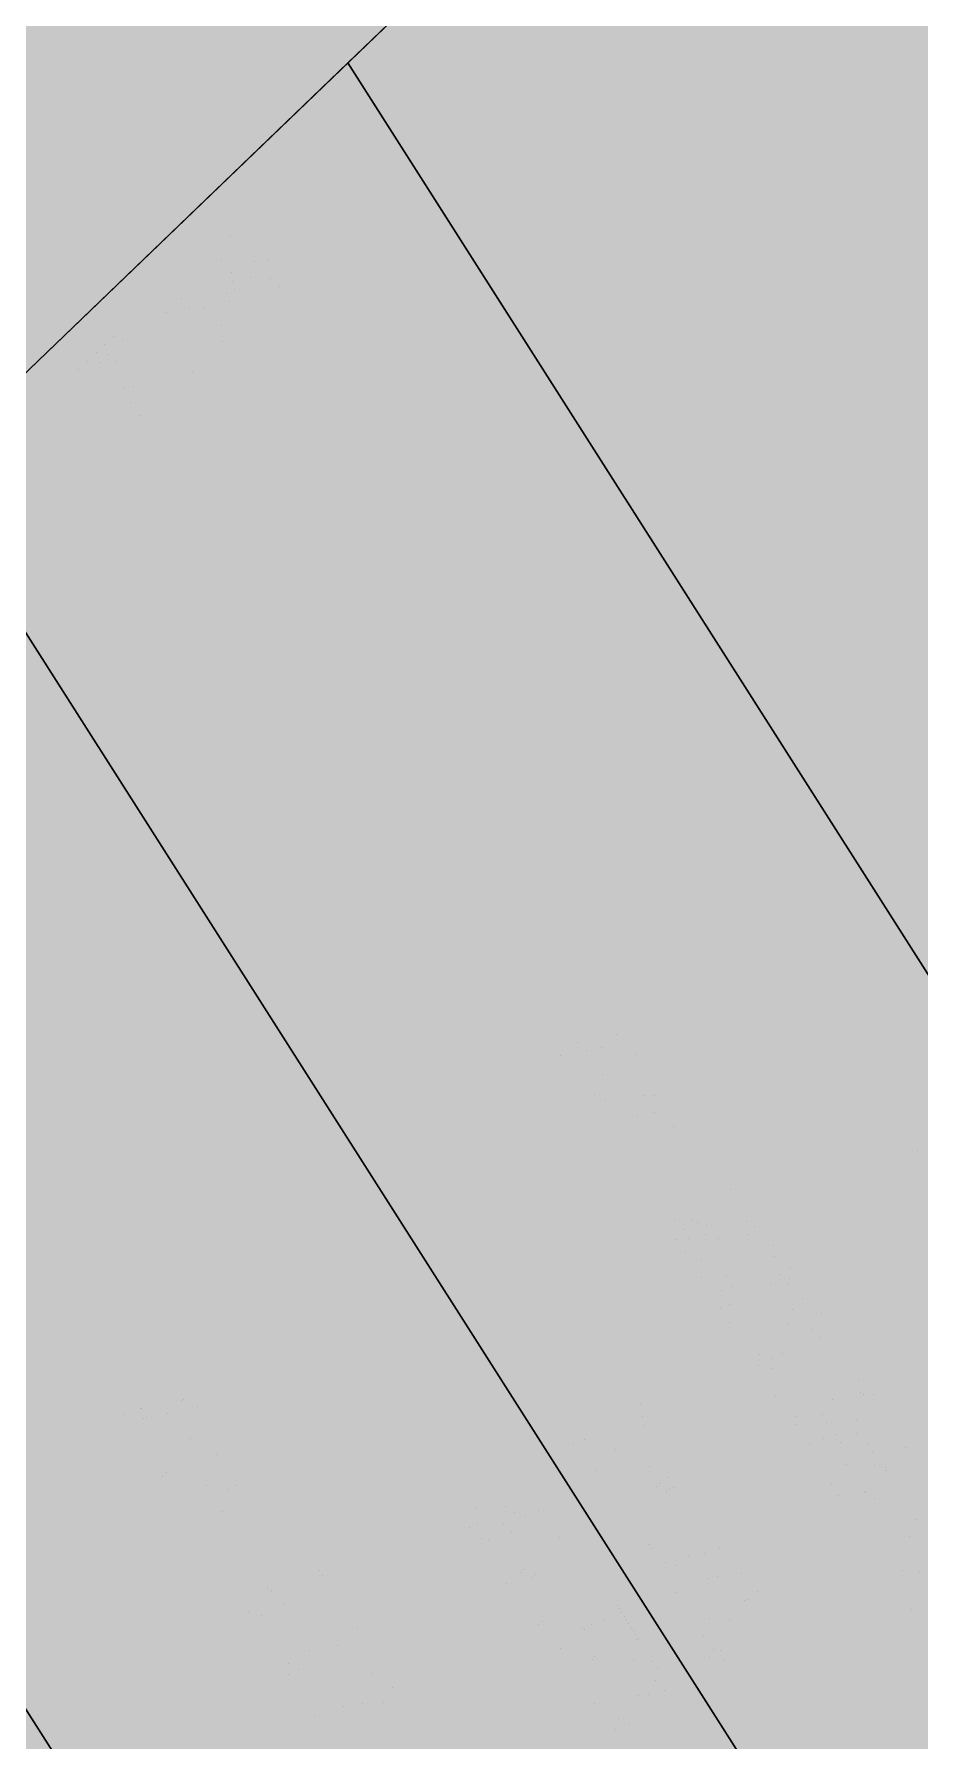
# Model space of a CAD drawing. Extents: x -5280327 to 29700, y -3925683 to 5564800.
# Drawn here: x 19023 to 19444, y 6901 to 7710 of the extents above; entities that cross this region are included whole.
import ezdxf

# ---------------------------------------------------------------- set-up
doc = ezdxf.new("R2010")
doc.units = 0
doc.linetypes.add('6', pattern=[2640.874023, 1320.437012, -1320.437012])
doc.layers.get('0').update_dxf_attribs({"linetype": 'CONTINUOUS'})
for name, color, linetype in [('31_PREDIOS_TOTAL', 7, 'CONTINUOUS'), ('LOTES', 7, 'CONTINUOUS'), ('textos', 7, 'CONTINUOUS')]:
    doc.layers.add(name, color=color, linetype=linetype)

msp = doc.modelspace()

# ---------------------------------------------------------------- linework, layer by layer
at = {"color": 7, "linetype": '6', "const_width": 10343.08}
msp.add_lwpolyline([(0, 29405.62), (24528.32, 0)], dxfattribs=at)
msp.add_lwpolyline([(0, 29405.62), (24528.32, 0)], dxfattribs=at)
at = {"color": 7}
msp.add_polyline3d([(16936.71, 5592.63, 33050.6), (16964.45, 5610.34, 33050.6), (17311.34, 5926.8, 33050.6), (17747.95, 6338.11, 33050.6), (18321.34, 6882.04, 33050.6), (18647, 7191.72, 33050.6), (19214.27, 7737.02, 33050.6), (19611.56, 8127.19, 33050.6), (20142.02, 8640.13, 33050.6), (20597.98, 9076.75, 33050.6), (21046.7, 9511.8, 33050.6), (21516.53, 9968.51, 33050.6), (21996.07, 10433.28, 33050.6)], dxfattribs=at)
at = {"layer": '31_PREDIOS_TOTAL', "color": 7, "const_width": 0.00153}
for points in [[(19136.94, 7586.22), (19130.44, 7592.98), (19118.19, 7581.2), (19115.13, 7584.38), (19110.43, 7615.07), (19113.26, 7617.79), (19130.85, 7599.49), (19134.66, 7603.16), (19137.72, 7599.98), (19133.9, 7596.31), (19140.4, 7589.55), (19136.94, 7586.22)], [(19115.14, 7608.89), (19118.54, 7587.66), (19127.38, 7596.16)], [(19116.94, 7567), (19113.48, 7563.67), (19092.24, 7585.76), (19092.24, 7585.76), (19092.09, 7584.08), (19091.76, 7582.23), (19091.25, 7580.21), (19091.25, 7580.21), (19090.65, 7578.23), (19090, 7576.46), (19089.33, 7574.92), (19086.1, 7578.27), (19086.1, 7578.27), (19087.02, 7581.03), (19087.66, 7583.76), (19088, 7586.47), (19088, 7586.47), (19088.08, 7589.01), (19087.9, 7591.26), (19087.46, 7593.2), (19089.69, 7595.35), (19116.94, 7567)], [(19047.63, 7547.59), (19044.43, 7550.92), (19062.71, 7568.49), (19065.3, 7565.79), (19065.3, 7565.79), (19065.55, 7561.95), (19066.21, 7557.69), (19067.29, 7553.03), (19067.29, 7553.03), (19068.73, 7548.26), (19070.5, 7543.68), (19072.6, 7539.31), (19072.6, 7539.31), (19074.33, 7536.28), (19076.38, 7533.27), (19078.73, 7530.27), (19075.17, 7526.84), (19075.17, 7526.84), (19073.06, 7529.38), (19070.91, 7532.49), (19068.74, 7536.15), (19068.74, 7536.15), (19066.71, 7540.18), (19064.99, 7544.36), (19063.58, 7548.71), (19063.58, 7548.71), (19062.52, 7553.01), (19061.81, 7557.06), (19061.46, 7560.88), (19047.63, 7547.59)], [(19094.87, 7545.78), (19091.08, 7549.73), (19095.02, 7553.53), (19098.82, 7549.58), (19094.87, 7545.78)], [(19270.36, 7229.99), (19311.48, 7238.28), (19314.48, 7233.57), (19290, 7199.05), (19286.84, 7204.03), (19294.4, 7214.24), (19285.63, 7228.07), (19273.31, 7225.34), (19270.36, 7229.99)], [(19297.11, 7217.86), (19304.07, 7227.12), (19304.07, 7227.12), (19306.08, 7229.75), (19307.87, 7231.98), (19309.44, 7233.82), (19309.44, 7233.82), (19307.02, 7232.96), (19304.54, 7232.21), (19302, 7231.59), (19289.99, 7229.07)], [(19324.89, 7187.05), (19311.03, 7208.88), (19314.82, 7211.29), (19328.68, 7189.45), (19324.89, 7187.05)], [(19301, 7202.51), (19304.78, 7204.92), (19318.64, 7183.08), (19314.85, 7180.68)], [(19444.24, 7178.54), (19441.97, 7181.36), (19441.97, 7181.36), (19440.52, 7184.28), (19439.85, 7187.24), (19439.97, 7190.23), (19439.97, 7190.23), (19440.82, 7193.08), (19442.36, 7195.6), (19444.59, 7197.79)], [(19341.14, 7127.11), (19337.23, 7124.63), (19323.36, 7146.49), (19323.36, 7146.49), (19324.35, 7147.07), (19325.39, 7147.51), (19326.48, 7147.81), (19326.48, 7147.81), (19328.38, 7148.08), (19330.42, 7148.12), (19332.57, 7147.93), (19332.57, 7147.93), (19334.99, 7147.48), (19337.78, 7146.77), (19340.95, 7145.79), (19340.95, 7145.79), (19345.73, 7144.33), (19349.61, 7143.38), (19352.58, 7142.95), (19352.58, 7142.95), (19354.94, 7142.97), (19356.97, 7143.37), (19358.67, 7144.16), (19358.67, 7144.16), (19360.07, 7145.32), (19361.06, 7146.75), (19361.64, 7148.47), (19361.64, 7148.47), (19361.76, 7150.32), (19361.36, 7152.17), (19360.45, 7154.02), (19360.45, 7154.02), (19359.09, 7155.72), (19357.51, 7156.91), (19355.71, 7157.59), (19355.71, 7157.59), (19353.76, 7157.73), (19351.76, 7157.3), (19349.7, 7156.28), (19347.48, 7160.73), (19347.48, 7160.73), (19350.7, 7162), (19353.75, 7162.43), (19356.65, 7162.02), (19356.65, 7162.02), (19359.33, 7160.81), (19361.73, 7158.82), (19363.86, 7156.06), (19363.86, 7156.06), (19365.44, 7152.92), (19366.16, 7149.85), (19366.01, 7146.85), (19366.01, 7146.85), (19365.08, 7144.11), (19363.49, 7141.8), (19361.23, 7139.93), (19361.23, 7139.93), (19359.85, 7139.18), (19358.38, 7138.63), (19356.81, 7138.26), (19356.81, 7138.26), (19355.09, 7138.1), (19353.17, 7138.14), (19351.06, 7138.4), (19351.06, 7138.4), (19348.5, 7138.92), (19345.23, 7139.77), (19341.27, 7140.96), (19341.27, 7140.96), (19338.08, 7141.95), (19335.7, 7142.63), (19334.13, 7143.01), (19334.13, 7143.01), (19332.98, 7143.2), (19331.89, 7143.3), (19330.84, 7143.33), (19341.14, 7127.11)], [(19357.44, 7101.42), (19353.54, 7098.94), (19339.67, 7120.8), (19339.67, 7120.8), (19340.65, 7121.38), (19341.69, 7121.82), (19342.79, 7122.12), (19342.79, 7122.12), (19344.69, 7122.39), (19346.72, 7122.43), (19348.88, 7122.24), (19348.88, 7122.24), (19351.29, 7121.79), (19354.09, 7121.08), (19357.26, 7120.1), (19357.26, 7120.1), (19362.04, 7118.64), (19365.91, 7117.69), (19368.89, 7117.26), (19368.89, 7117.26), (19371.25, 7117.28), (19373.28, 7117.68), (19374.97, 7118.47), (19374.97, 7118.47), (19376.38, 7119.63), (19377.37, 7121.06), (19377.95, 7122.78), (19377.95, 7122.78), (19378.07, 7124.63), (19377.67, 7126.48), (19376.75, 7128.33), (19376.75, 7128.33), (19375.4, 7130.03), (19373.82, 7131.22), (19372.02, 7131.9), (19372.02, 7131.9), (19370.07, 7132.04), (19368.07, 7131.61), (19366.01, 7130.59), (19363.79, 7135.04), (19363.79, 7135.04), (19367.01, 7136.31), (19370.06, 7136.74), (19372.96, 7136.33), (19372.96, 7136.33), (19375.63, 7135.11), (19378.04, 7133.13), (19380.17, 7130.37), (19380.17, 7130.37), (19381.75, 7127.23), (19382.47, 7124.16), (19382.31, 7121.16), (19382.31, 7121.16), (19381.39, 7118.42), (19379.8, 7116.11), (19377.53, 7114.24), (19377.53, 7114.24), (19376.16, 7113.49), (19374.69, 7112.94), (19373.12, 7112.57), (19373.12, 7112.57), (19371.4, 7112.41), (19369.48, 7112.45), (19367.37, 7112.7), (19367.37, 7112.7), (19364.81, 7113.23), (19361.54, 7114.08), (19357.58, 7115.27), (19357.58, 7115.27), (19354.39, 7116.26), (19352.01, 7116.94), (19350.44, 7117.32), (19350.44, 7117.32), (19349.29, 7117.51), (19348.2, 7117.61), (19347.15, 7117.64), (19357.44, 7101.42)], [(19365.05, 7100.11), (19368.17, 7096.39), (19368.17, 7096.39), (19366.44, 7094.49), (19365.29, 7092.65), (19364.7, 7090.86), (19364.7, 7090.86), (19364.62, 7089.12), (19364.98, 7087.43), (19365.78, 7085.8), (19365.78, 7085.8), (19367.15, 7084.12), (19368.83, 7082.93), (19370.83, 7082.22), (19370.83, 7082.22), (19372.96, 7082.03), (19375.02, 7082.41), (19377, 7083.36), (19377, 7083.36), (19378.63, 7084.68), (19379.78, 7086.27), (19380.46, 7088.12), (19380.46, 7088.12), (19380.62, 7090.09), (19380.24, 7092.02), (19379.32, 7093.92), (19379.32, 7093.92), (19378.75, 7094.72), (19377.99, 7095.58), (19377.05, 7096.5), (19380.9, 7098.31), (19380.9, 7098.31), (19381.04, 7098.04), (19381.16, 7097.81), (19381.27, 7097.63), (19381.27, 7097.63), (19382.49, 7096.05), (19383.92, 7094.78), (19385.59, 7093.82), (19385.59, 7093.82), (19387.39, 7093.34), (19389.22, 7093.53), (19391.08, 7094.39), (19391.08, 7094.39), (19392.38, 7095.45), (19393.29, 7096.73), (19393.82, 7098.25), (19393.82, 7098.25), (19393.93, 7099.87), (19393.6, 7101.48), (19392.81, 7103.08), (19392.81, 7103.08), (19391.7, 7104.47), (19390.37, 7105.47), (19388.82, 7106.08), (19388.82, 7106.08), (19387.07, 7106.28), (19385.15, 7106.01), (19383.06, 7105.28), (19381.21, 7109.8), (19381.21, 7109.8), (19384.17, 7110.69), (19387, 7110.9), (19389.68, 7110.43), (19389.68, 7110.43), (19392.13, 7109.32), (19394.27, 7107.61), (19396.09, 7105.29), (19396.09, 7105.29), (19397.08, 7103.45), (19397.74, 7101.54), (19398.09, 7099.57), (19398.09, 7099.57), (19398.11, 7097.62), (19397.79, 7095.78), (19397.14, 7094.07), (19397.14, 7094.07), (19396.2, 7092.53), (19395.03, 7091.23), (19393.64, 7090.16), (19393.64, 7090.16), (19392.17, 7089.41), (19390.63, 7088.96), (19389.01, 7088.83), (19389.01, 7088.83), (19387.35, 7089.03), (19385.7, 7089.57), (19384.05, 7090.46), (19384.05, 7090.46), (19384.58, 7088.26), (19384.61, 7086.15), (19384.13, 7084.12), (19384.13, 7084.12), (19383.17, 7082.24), (19381.73, 7080.57), (19379.83, 7079.11), (19379.83, 7079.11), (19376.87, 7077.73), (19373.75, 7077.22), (19370.48, 7077.61), (19370.48, 7077.61), (19367.36, 7078.84), (19364.66, 7080.86), (19362.4, 7083.68), (19362.4, 7083.68), (19360.95, 7086.61), (19360.29, 7089.56), (19360.41, 7092.56), (19360.41, 7092.56), (19361.27, 7095.41), (19362.81, 7097.93), (19365.05, 7100.11)], [(19374.06, 7066.62), (19378.68, 7069.56), (19381.62, 7064.93), (19376.99, 7062), (19374.06, 7066.62)], [(19388.79, 7060.31), (19391.63, 7056.64), (19391.63, 7056.64), (19390.24, 7055.15), (19389.31, 7053.67), (19388.84, 7052.21), (19388.84, 7052.21), (19388.8, 7050.75), (19389.14, 7049.29), (19389.87, 7047.83), (19389.87, 7047.83), (19390.73, 7046.7), (19391.71, 7045.79), (19392.81, 7045.1), (19392.81, 7045.1), (19394.01, 7044.62), (19395.26, 7044.33), (19396.57, 7044.24), (19396.57, 7044.24), (19398, 7044.35), (19399.61, 7044.66), (19401.4, 7045.18), (19401.4, 7045.18), (19403.25, 7045.88), (19405.03, 7046.73), (19406.75, 7047.72), (19406.75, 7047.72), (19406.96, 7047.86), (19407.22, 7048.04), (19407.55, 7048.26), (19407.55, 7048.26), (19405.76, 7048.4), (19404, 7048.85), (19402.29, 7049.59), (19402.29, 7049.59), (19400.7, 7050.61), (19399.33, 7051.88), (19398.18, 7053.39), (19398.18, 7053.39), (19396.86, 7056.2), (19396.39, 7059.14), (19396.75, 7062.23), (19396.75, 7062.23), (19397.94, 7065.2), (19399.96, 7067.81), (19402.79, 7070.05), (19402.79, 7070.05), (19406.14, 7071.71), (19409.47, 7072.44), (19412.77, 7072.23), (19412.77, 7072.23), (19415.84, 7071.17), (19418.43, 7069.34), (19420.56, 7066.74), (19420.56, 7066.74), (19421.69, 7064.53), (19422.36, 7062.2), (19422.57, 7059.74), (19422.57, 7059.74), (19422.28, 7057.26), (19421.49, 7054.86), (19420.19, 7052.54), (19420.19, 7052.54), (19418.22, 7050.21), (19415.41, 7047.77), (19411.77, 7045.25), (19411.77, 7045.25), (19407.73, 7042.9), (19404.08, 7041.22), (19400.8, 7040.22), (19400.8, 7040.22), (19397.82, 7039.82), (19395.05, 7039.97), (19392.49, 7040.68), (19392.49, 7040.68), (19390.18, 7041.9), (19388.18, 7043.61), (19386.48, 7045.81), (19386.48, 7045.81), (19385.18, 7048.39), (19384.55, 7050.95), (19384.61, 7053.51), (19384.61, 7053.51), (19385.34, 7055.97), (19386.73, 7058.23), (19388.79, 7060.31)], [(19413.94, 7052.95), (19415.97, 7054.53), (19417.43, 7056.33), (19418.3, 7058.33), (19418.3, 7058.33), (19418.6, 7060.38), (19418.34, 7062.31), (19417.51, 7064.11), (19417.51, 7064.11), (19416.17, 7065.68), (19414.44, 7066.79), (19412.31, 7067.42), (19412.31, 7067.42), (19409.98, 7067.51), (19407.65, 7066.97), (19405.31, 7065.79), (19405.31, 7065.79), (19403.47, 7064.33), (19402.16, 7062.61), (19401.39, 7060.63), (19401.39, 7060.63), (19401.16, 7058.57), (19401.5, 7056.58), (19402.4, 7054.68), (19402.4, 7054.68), (19403.74, 7053.05), (19405.38, 7051.92), (19407.31, 7051.29), (19407.31, 7051.29), (19409.44, 7051.23), (19411.65, 7051.78), (19413.94, 7052.95)], [(19064.89, 7056.64), (19106.02, 7064.93), (19109.01, 7060.22), (19084.53, 7025.69), (19081.37, 7030.68), (19088.93, 7040.89), (19080.16, 7054.72), (19067.84, 7051.99), (19064.89, 7056.64)], [(19091.64, 7044.51), (19098.61, 7053.77), (19098.61, 7053.77), (19100.61, 7056.39), (19102.4, 7058.63), (19103.97, 7060.47), (19103.97, 7060.47), (19101.56, 7059.61), (19099.07, 7058.86), (19096.53, 7058.24), (19084.52, 7055.72)], [(19284.15, 7051.54), (19287.27, 7047.83), (19287.27, 7047.83), (19285.55, 7045.92), (19284.4, 7044.08), (19283.82, 7042.28), (19283.82, 7042.28), (19283.74, 7040.55), (19284.1, 7038.86), (19284.9, 7037.23), (19284.9, 7037.23), (19286.27, 7035.56), (19287.96, 7034.37), (19289.96, 7033.65), (19289.96, 7033.65), (19292.09, 7033.47), (19294.14, 7033.85), (19296.13, 7034.81), (19296.13, 7034.81), (19297.75, 7036.13), (19298.9, 7037.72), (19299.57, 7039.57), (19299.57, 7039.57), (19299.74, 7041.54), (19299.36, 7043.47), (19298.43, 7045.37), (19298.43, 7045.37), (19297.85, 7046.16), (19297.1, 7047.02), (19296.16, 7047.94), (19300.01, 7049.76), (19300.01, 7049.76), (19300.14, 7049.49), (19300.27, 7049.26), (19300.38, 7049.08), (19300.38, 7049.08), (19301.59, 7047.5), (19303.03, 7046.23), (19304.7, 7045.27), (19304.7, 7045.27), (19306.5, 7044.8), (19308.33, 7044.99), (19310.19, 7045.85), (19310.19, 7045.85), (19311.49, 7046.91), (19312.4, 7048.2), (19312.92, 7049.72), (19312.92, 7049.72), (19313.03, 7051.34), (19312.7, 7052.95), (19311.91, 7054.55), (19311.91, 7054.55), (19310.79, 7055.93), (19309.46, 7056.93), (19307.91, 7057.55), (19307.91, 7057.55), (19306.16, 7057.74), (19304.24, 7057.46), (19302.15, 7056.73), (19300.29, 7061.25), (19300.29, 7061.25), (19303.26, 7062.14), (19306.08, 7062.36), (19308.77, 7061.89), (19308.77, 7061.89), (19311.22, 7060.79), (19313.36, 7059.08), (19315.18, 7056.76), (19315.18, 7056.76), (19316.17, 7054.93), (19316.84, 7053.02), (19317.19, 7051.04), (19317.19, 7051.04), (19317.22, 7049.09), (19316.9, 7047.26), (19316.25, 7045.55), (19316.25, 7045.55), (19315.31, 7044.01), (19314.14, 7042.7), (19312.75, 7041.63), (19312.75, 7041.63), (19311.29, 7040.87), (19309.74, 7040.43), (19308.12, 7040.29), (19308.12, 7040.29), (19306.47, 7040.49), (19304.81, 7041.03), (19303.16, 7041.92), (19303.16, 7041.92), (19303.7, 7039.72), (19303.73, 7037.61), (19303.26, 7035.58), (19303.26, 7035.58), (19302.29, 7033.7), (19300.86, 7032.03), (19298.96, 7030.56), (19298.96, 7030.56), (19296, 7029.17), (19292.88, 7028.67), (19289.62, 7029.05), (19289.62, 7029.05), (19286.49, 7030.27), (19283.79, 7032.29), (19281.53, 7035.11), (19281.53, 7035.11), (19280.07, 7038.03), (19279.4, 7040.99), (19279.52, 7043.98), (19279.52, 7043.98), (19280.37, 7046.83), (19281.92, 7049.35), (19284.15, 7051.54)], [(19405.73, 7035.87), (19408.79, 7031.84), (19408.79, 7031.84), (19407.18, 7030.18), (19406.08, 7028.45), (19405.51, 7026.67), (19405.51, 7026.67), (19405.42, 7024.89), (19405.78, 7023.17), (19406.58, 7021.51), (19406.58, 7021.51), (19408.01, 7019.81), (19409.79, 7018.63), (19411.94, 7017.95), (19411.94, 7017.95), (19414.29, 7017.86), (19416.68, 7018.43), (19419.1, 7019.65), (19419.1, 7019.65), (19421.11, 7021.23), (19422.53, 7023.04), (19423.34, 7025.08), (19423.34, 7025.08), (19423.54, 7027.22), (19423.13, 7029.35), (19422.1, 7031.46), (19422.1, 7031.46), (19421.2, 7032.66), (19420.15, 7033.65), (19418.96, 7034.43), (19418.96, 7034.43), (19417.69, 7035), (19416.4, 7035.34), (19415.08, 7035.45), (19413.15, 7039.57), (19432.17, 7047.15), (19442.61, 7030.71), (19438.73, 7028.25), (19430.35, 7041.44), (19420.34, 7037.58), (19420.34, 7037.58), (19422.77, 7036.3), (19424.78, 7034.65), (19426.38, 7032.65), (19426.38, 7032.65), (19427.78, 7029.7), (19428.33, 7026.63), (19428.02, 7023.44), (19428.02, 7023.44), (19426.87, 7020.4), (19424.93, 7017.77), (19422.19, 7015.57), (19422.19, 7015.57), (19419.15, 7014.04), (19416.01, 7013.27), (19412.77, 7013.26), (19412.77, 7013.26), (19409.03, 7014.22), (19405.86, 7016.27), (19403.24, 7019.39), (19403.24, 7019.39), (19401.73, 7022.39), (19401.02, 7025.38), (19401.1, 7028.36), (19401.1, 7028.36), (19401.93, 7031.18), (19403.47, 7033.68), (19405.73, 7035.87)], [(19119.42, 7013.7), (19105.56, 7035.53), (19109.35, 7037.94), (19123.21, 7016.1), (19119.42, 7013.7)], [(19095.53, 7029.16), (19099.32, 7031.57), (19113.18, 7009.73), (19109.39, 7007.33)], [(19232.42, 7018.6), (19235.55, 7014.89), (19235.55, 7014.89), (19233.83, 7012.99), (19232.68, 7011.14), (19232.09, 7009.35), (19232.09, 7009.35), (19232.01, 7007.61), (19232.37, 7005.92), (19233.18, 7004.29), (19233.18, 7004.29), (19234.55, 7002.62), (19236.24, 7001.43), (19238.24, 7000.72), (19238.24, 7000.72), (19240.36, 7000.53), (19242.42, 7000.92), (19244.41, 7001.88), (19244.41, 7001.88), (19246.03, 7003.2), (19247.18, 7004.78), (19247.85, 7006.64), (19247.85, 7006.64), (19248.01, 7008.6), (19247.63, 7010.54), (19246.71, 7012.43), (19246.71, 7012.43), (19246.13, 7013.23), (19245.37, 7014.09), (19244.44, 7015.01), (19248.28, 7016.82), (19248.28, 7016.82), (19248.42, 7016.56), (19248.54, 7016.33), (19248.66, 7016.14), (19248.66, 7016.14), (19249.87, 7014.57), (19251.31, 7013.3), (19252.98, 7012.34), (19252.98, 7012.34), (19254.78, 7011.86), (19256.61, 7012.06), (19258.47, 7012.92), (19258.47, 7012.92), (19259.76, 7013.98), (19260.67, 7015.27), (19261.2, 7016.78), (19261.2, 7016.78), (19261.31, 7018.41), (19260.97, 7020.02), (19260.18, 7021.61), (19260.18, 7021.61), (19259.07, 7023), (19257.74, 7024), (19256.19, 7024.61), (19256.19, 7024.61), (19254.44, 7024.8), (19252.52, 7024.53), (19250.43, 7023.8), (19248.57, 7028.31), (19248.57, 7028.31), (19251.53, 7029.21), (19254.36, 7029.42), (19257.04, 7028.96), (19257.04, 7028.96), (19259.5, 7027.85), (19261.64, 7026.14), (19263.46, 7023.83), (19263.46, 7023.83), (19264.45, 7021.99), (19265.12, 7020.08), (19265.47, 7018.11), (19265.47, 7018.11), (19265.49, 7016.16), (19265.18, 7014.33), (19264.52, 7012.61), (19264.52, 7012.61), (19263.58, 7011.07), (19262.42, 7009.77), (19261.03, 7008.69), (19261.03, 7008.69), (19259.57, 7007.94), (19258.02, 7007.49), (19256.4, 7007.36), (19256.4, 7007.36), (19254.74, 7007.55), (19253.09, 7008.09), (19251.44, 7008.98), (19251.44, 7008.98), (19251.98, 7006.79), (19252.01, 7004.67), (19251.53, 7002.64), (19251.53, 7002.64), (19250.57, 7000.76), (19249.14, 6999.09), (19247.24, 6997.63), (19247.24, 6997.63), (19244.28, 6996.24), (19241.16, 6995.73), (19237.89, 6996.11), (19237.89, 6996.11), (19234.76, 6997.34), (19232.07, 6999.36), (19229.8, 7002.17), (19229.8, 7002.17), (19228.35, 7005.09), (19227.68, 7008.05), (19227.8, 7011.05), (19227.8, 7011.05), (19228.65, 7013.9), (19230.19, 7016.42), (19232.42, 7018.6)], [(19301.48, 7005.06), (19298.9, 7009.12), (19324.75, 7025.58), (19324.75, 7025.58), (19323.13, 7026.06), (19321.38, 7026.75), (19319.51, 7027.64), (19319.51, 7027.64), (19317.68, 7028.63), (19316.07, 7029.6), (19314.69, 7030.57), (19318.61, 7033.07), (19318.61, 7033.07), (19321.14, 7031.62), (19323.7, 7030.46), (19326.28, 7029.59), (19326.28, 7029.59), (19328.76, 7029.01), (19330.99, 7028.75), (19332.99, 7028.8), (19334.66, 7026.18), (19301.48, 7005.06)], [(19421.16, 6992.41), (19445.11, 7007.62)], [(19249.76, 6972.13), (19247.18, 6976.18), (19273.03, 6992.64), (19273.03, 6992.64), (19271.41, 6993.13), (19269.66, 6993.81), (19267.79, 6994.7), (19267.79, 6994.7), (19265.96, 6995.69), (19264.35, 6996.67), (19262.97, 6997.64), (19266.89, 7000.14), (19266.89, 7000.14), (19269.42, 6998.69), (19271.97, 6997.53), (19274.56, 6996.65), (19274.56, 6996.65), (19277.03, 6996.08), (19279.27, 6995.81), (19281.27, 6995.86), (19282.93, 6993.25), (19249.76, 6972.13)], [(19309.55, 6992.4), (19314.17, 6995.34), (19317.11, 6990.72), (19312.49, 6987.78), (19309.55, 6992.4)], [(19324.92, 6987.36), (19327.99, 6983.33), (19327.99, 6983.33), (19326.38, 6981.66), (19325.29, 6979.94), (19324.71, 6978.16), (19324.71, 6978.16), (19324.63, 6976.37), (19324.99, 6974.65), (19325.79, 6973), (19325.79, 6973), (19327.22, 6971.3), (19329.01, 6970.12), (19331.16, 6969.45), (19331.16, 6969.45), (19333.51, 6969.36), (19335.89, 6969.93), (19338.31, 6971.15), (19338.31, 6971.15), (19340.32, 6972.74), (19341.74, 6974.55), (19342.55, 6976.59), (19342.55, 6976.59), (19342.75, 6978.73), (19342.33, 6980.86), (19341.3, 6982.97), (19341.3, 6982.97), (19340.4, 6984.17), (19339.35, 6985.16), (19338.16, 6985.94), (19338.16, 6985.94), (19336.88, 6986.5), (19335.59, 6986.84), (19334.27, 6986.95), (19332.34, 6991.07), (19351.35, 6998.68), (19361.81, 6982.25), (19357.93, 6979.78), (19349.54, 6992.96), (19339.52, 6989.09), (19339.52, 6989.09), (19341.96, 6987.81), (19343.98, 6986.17), (19345.57, 6984.17), (19345.57, 6984.17), (19346.98, 6981.22), (19347.53, 6978.15), (19347.22, 6974.96), (19347.22, 6974.96), (19346.09, 6971.91), (19344.15, 6969.29), (19341.41, 6967.08), (19341.41, 6967.08), (19338.37, 6965.55), (19335.23, 6964.78), (19332, 6964.75), (19332, 6964.75), (19328.25, 6965.71), (19325.08, 6967.75), (19322.46, 6970.88), (19322.46, 6970.88), (19320.94, 6973.88), (19320.22, 6976.86), (19320.3, 6979.84), (19320.3, 6979.84), (19321.13, 6982.66), (19322.67, 6985.16), (19324.92, 6987.36)], [(19444.31, 6998.77), (19442.99, 6998.92), (19441.59, 6998.77), (19441.59, 6998.77), (19440.03, 6998.29), (19438.22, 6997.45), (19436.17, 6996.24), (19423.74, 6988.35), (19421.16, 6992.41)], [(19135.67, 6953.76), (19131.76, 6951.28), (19117.89, 6973.14), (19117.89, 6973.14), (19118.88, 6973.72), (19119.92, 6974.16), (19121.01, 6974.45), (19121.01, 6974.45), (19122.92, 6974.73), (19124.95, 6974.77), (19127.11, 6974.57), (19127.11, 6974.57), (19129.52, 6974.13), (19132.31, 6973.42), (19135.49, 6972.44), (19135.49, 6972.44), (19140.26, 6970.98), (19144.14, 6970.03), (19147.11, 6969.6), (19147.11, 6969.6), (19149.47, 6969.62), (19151.5, 6970.02), (19153.2, 6970.81), (19153.2, 6970.81), (19154.6, 6971.97), (19155.59, 6973.4), (19156.18, 6975.12), (19156.18, 6975.12), (19156.29, 6976.97), (19155.89, 6978.82), (19154.98, 6980.67), (19154.98, 6980.67), (19153.62, 6982.37), (19152.04, 6983.56), (19150.24, 6984.24), (19150.24, 6984.24), (19148.29, 6984.38), (19146.29, 6983.95), (19144.24, 6982.93), (19142.02, 6987.38), (19142.02, 6987.38), (19145.23, 6988.65), (19148.29, 6989.08), (19151.18, 6988.67), (19151.18, 6988.67), (19153.86, 6987.45), (19156.26, 6985.47), (19158.39, 6982.71), (19158.39, 6982.71), (19159.98, 6979.57), (19160.69, 6976.5), (19160.54, 6973.5), (19160.54, 6973.5), (19159.62, 6970.75), (19158.02, 6968.45), (19155.76, 6966.58), (19155.76, 6966.58), (19154.38, 6965.83), (19152.91, 6965.28), (19151.34, 6964.91), (19151.34, 6964.91), (19149.62, 6964.75), (19147.7, 6964.79), (19145.59, 6965.04), (19145.59, 6965.04), (19143.03, 6965.57), (19139.77, 6966.42), (19135.8, 6967.61), (19135.8, 6967.61), (19132.61, 6968.59), (19130.23, 6969.28), (19128.66, 6969.66), (19128.66, 6969.66), (19127.52, 6969.85), (19126.42, 6969.95), (19125.37, 6969.98), (19135.67, 6953.76)], [(19446.69, 6982.96), (19432.77, 6974.12), (19430.19, 6978.18), (19445.76, 6988.06)], [(19341.34, 6961.71), (19344.47, 6958), (19344.47, 6958), (19342.75, 6956.1), (19341.6, 6954.25), (19341.01, 6952.46), (19341.01, 6952.46), (19340.93, 6950.72), (19341.29, 6949.03), (19342.1, 6947.4), (19342.1, 6947.4), (19343.47, 6945.73), (19345.16, 6944.54), (19347.16, 6943.83), (19347.16, 6943.83), (19349.28, 6943.64), (19351.34, 6944.03), (19353.33, 6944.99), (19353.33, 6944.99), (19354.95, 6946.31), (19356.1, 6947.89), (19356.77, 6949.75), (19356.77, 6949.75), (19356.93, 6951.71), (19356.55, 6953.65), (19355.63, 6955.54), (19355.63, 6955.54), (19355.05, 6956.34), (19354.29, 6957.2), (19353.36, 6958.12), (19357.2, 6959.93), (19357.2, 6959.93), (19357.34, 6959.67), (19357.46, 6959.44), (19357.57, 6959.25), (19357.57, 6959.25), (19358.79, 6957.68), (19360.23, 6956.41), (19361.9, 6955.45), (19361.9, 6955.45), (19363.69, 6954.97), (19365.52, 6955.17), (19367.39, 6956.03), (19367.39, 6956.03), (19368.68, 6957.09), (19369.59, 6958.38), (19370.12, 6959.89), (19370.12, 6959.89), (19370.23, 6961.52), (19369.89, 6963.13), (19369.1, 6964.72), (19369.1, 6964.72), (19367.99, 6966.11), (19366.66, 6967.11), (19365.1, 6967.72), (19365.1, 6967.72), (19363.36, 6967.91), (19361.44, 6967.64), (19359.35, 6966.91), (19357.49, 6971.42), (19357.49, 6971.42), (19360.45, 6972.32), (19363.28, 6972.53), (19365.96, 6972.07), (19365.96, 6972.07), (19368.42, 6970.96), (19370.56, 6969.25), (19372.38, 6966.94), (19372.38, 6966.94), (19373.37, 6965.1), (19374.04, 6963.19), (19374.39, 6961.22), (19374.39, 6961.22), (19374.41, 6959.27), (19374.1, 6957.44), (19373.44, 6955.72), (19373.44, 6955.72), (19372.5, 6954.18), (19371.34, 6952.88), (19369.95, 6951.8), (19369.95, 6951.8), (19368.48, 6951.05), (19366.94, 6950.6), (19365.32, 6950.47), (19365.32, 6950.47), (19363.66, 6950.66), (19362.01, 6951.2), (19360.36, 6952.09), (19360.36, 6952.09), (19360.9, 6949.9), (19360.93, 6947.78), (19360.45, 6945.75), (19360.45, 6945.75), (19359.49, 6943.87), (19358.06, 6942.2), (19356.16, 6940.74), (19356.16, 6940.74), (19353.19, 6939.35), (19350.08, 6938.84), (19346.81, 6939.22), (19346.81, 6939.22), (19343.68, 6940.45), (19340.99, 6942.47), (19338.72, 6945.28), (19338.72, 6945.28), (19337.27, 6948.2), (19336.6, 6951.16), (19336.72, 6954.16), (19336.72, 6954.16), (19337.57, 6957.01), (19339.11, 6959.53), (19341.34, 6961.71)], [(19458.21, 6970.39), (19441.76, 6959.96), (19439.2, 6963.99), (19454.29, 6973.57)], [(19257.83, 6959.46), (19262.45, 6962.4), (19265.39, 6957.78), (19260.77, 6954.84), (19257.83, 6959.46)], [(19273.2, 6954.42), (19276.27, 6950.39), (19276.27, 6950.39), (19274.66, 6948.73), (19273.56, 6947), (19272.99, 6945.22), (19272.99, 6945.22), (19272.9, 6943.44), (19273.26, 6941.72), (19274.07, 6940.07), (19274.07, 6940.07), (19275.5, 6938.37), (19277.29, 6937.18), (19279.44, 6936.51), (19279.44, 6936.51), (19281.79, 6936.43), (19284.17, 6936.99), (19286.59, 6938.22), (19286.59, 6938.22), (19288.6, 6939.8), (19290.01, 6941.61), (19290.82, 6943.65), (19290.82, 6943.65), (19291.02, 6945.8), (19290.61, 6947.92), (19289.58, 6950.03), (19289.58, 6950.03), (19288.67, 6951.24), (19287.63, 6952.23), (19286.44, 6953.01), (19286.44, 6953.01), (19285.16, 6953.57), (19283.87, 6953.9), (19282.55, 6954.01), (19280.62, 6958.14), (19299.62, 6965.74), (19310.08, 6949.31), (19306.21, 6946.85), (19297.81, 6960.03), (19287.8, 6956.16), (19287.8, 6956.16), (19290.24, 6954.87), (19292.25, 6953.23), (19293.85, 6951.23), (19293.85, 6951.23), (19295.26, 6948.29), (19295.81, 6945.22), (19295.5, 6942.02), (19295.5, 6942.02), (19294.37, 6938.98), (19292.43, 6936.35), (19289.69, 6934.14), (19289.69, 6934.14), (19286.65, 6932.61), (19283.51, 6931.84), (19280.27, 6931.82), (19280.27, 6931.82), (19276.53, 6932.78), (19273.35, 6934.82), (19270.74, 6937.94), (19270.74, 6937.94), (19269.22, 6940.94), (19268.5, 6943.93), (19268.58, 6946.91), (19268.58, 6946.91), (19269.4, 6949.72), (19270.94, 6952.23), (19273.2, 6954.42)], [(19144.24, 6931.64), (19141.66, 6935.7), (19167.53, 6952.12), (19167.53, 6952.12), (19165.91, 6952.61), (19164.17, 6953.3), (19162.29, 6954.19), (19162.29, 6954.19), (19160.46, 6955.18), (19158.86, 6956.16), (19157.48, 6957.13), (19161.41, 6959.62), (19161.41, 6959.62), (19163.93, 6958.17), (19166.48, 6957.01), (19169.06, 6956.13), (19169.06, 6956.13), (19171.54, 6955.55), (19173.78, 6955.28), (19175.78, 6955.33), (19177.44, 6952.71), (19144.24, 6931.64)], [(19179.74, 6939.21), (19183.64, 6941.68), (19197.23, 6920.28), (19194.07, 6918.28), (19194.07, 6918.28), (19190.26, 6918.8), (19185.95, 6918.99), (19181.17, 6918.86), (19181.17, 6918.86), (19176.21, 6918.4), (19171.37, 6917.57), (19166.67, 6916.38), (19166.67, 6916.38), (19163.36, 6915.29), (19160, 6913.88), (19156.59, 6912.17), (19153.94, 6916.34), (19153.94, 6916.34), (19156.85, 6917.91), (19160.32, 6919.39), (19164.34, 6920.79), (19164.34, 6920.79), (19168.69, 6921.99), (19173.14, 6922.84), (19177.67, 6923.35), (19177.67, 6923.35), (19182.1, 6923.54), (19186.21, 6923.43), (19190.02, 6923.01), (19179.74, 6939.21)], [(19289.62, 6928.78), (19292.74, 6925.07), (19292.74, 6925.07), (19291.03, 6923.16), (19289.87, 6921.32), (19289.29, 6919.52), (19289.29, 6919.52), (19289.21, 6917.79), (19289.57, 6916.1), (19290.37, 6914.47), (19290.37, 6914.47), (19291.75, 6912.8), (19293.43, 6911.61), (19295.43, 6910.89), (19295.43, 6910.89), (19297.56, 6910.71), (19299.61, 6911.09), (19301.6, 6912.05), (19301.6, 6912.05), (19303.23, 6913.37), (19304.38, 6914.96), (19305.05, 6916.81), (19305.05, 6916.81), (19305.21, 6918.78), (19304.83, 6920.71), (19303.91, 6922.61), (19303.91, 6922.61), (19303.33, 6923.4), (19302.57, 6924.26), (19301.63, 6925.18), (19305.48, 6927), (19305.48, 6927), (19305.62, 6926.73), (19305.74, 6926.5), (19305.85, 6926.32), (19305.85, 6926.32), (19307.07, 6924.74), (19308.51, 6923.47), (19310.17, 6922.51), (19310.17, 6922.51), (19311.97, 6922.04), (19313.8, 6922.23), (19315.66, 6923.09), (19315.66, 6923.09), (19316.96, 6924.16), (19317.87, 6925.44), (19318.4, 6926.96), (19318.4, 6926.96), (19318.51, 6928.58), (19318.17, 6930.19), (19317.38, 6931.79), (19317.38, 6931.79), (19316.27, 6933.17), (19314.93, 6934.17), (19313.38, 6934.79), (19313.38, 6934.79), (19311.63, 6934.98), (19309.72, 6934.7), (19307.63, 6933.97), (19305.77, 6938.49), (19305.77, 6938.49), (19308.73, 6939.38), (19311.56, 6939.6), (19314.24, 6939.13), (19314.24, 6939.13), (19316.7, 6938.03), (19318.84, 6936.32), (19320.66, 6934), (19320.66, 6934), (19321.65, 6932.17), (19322.32, 6930.26), (19322.67, 6928.28), (19322.67, 6928.28), (19322.69, 6926.33), (19322.38, 6924.5), (19321.72, 6922.79), (19321.72, 6922.79), (19320.78, 6921.25), (19319.62, 6919.94), (19318.23, 6918.87), (19318.23, 6918.87), (19316.76, 6918.11), (19315.22, 6917.67), (19313.6, 6917.54), (19313.6, 6917.54), (19311.94, 6917.73), (19310.29, 6918.27), (19308.64, 6919.16), (19308.64, 6919.16), (19309.18, 6916.96), (19309.21, 6914.85), (19308.73, 6912.82), (19308.73, 6912.82), (19307.76, 6910.94), (19306.33, 6909.27), (19304.43, 6907.8), (19304.43, 6907.8), (19301.47, 6906.41), (19298.36, 6905.91), (19295.09, 6906.29), (19295.09, 6906.29), (19291.96, 6907.51), (19289.26, 6909.53), (19287, 6912.35), (19287, 6912.35), (19285.55, 6915.27), (19284.88, 6918.23), (19284.99, 6921.22), (19284.99, 6921.22), (19285.85, 6924.07), (19287.39, 6926.59), (19289.62, 6928.78)]]:
    msp.add_lwpolyline(points, dxfattribs=at)
at = {"layer": 'LOTES', "color": 7}
for points in [[(19372.52, 7892.44), (19214.27, 7737.02), (19172.21, 7696.59), (19854.88, 6624.48), (20075.83, 6787.92), (19372.52, 7892.44)], [(19172.21, 7696.59), (18970.6, 7502.79), (19633.94, 6461.04), (19854.88, 6624.48), (19172.21, 7696.59)], [(18970.6, 7502.79), (18768.98, 7308.98), (19412.99, 6297.6), (19633.94, 6461.04), (18970.6, 7502.79)], [(18768.98, 7308.98), (18647, 7191.72), (18567.04, 7115.69), (19192.04, 6134.16), (19412.99, 6297.6), (18768.98, 7308.98)]]:
    msp.add_lwpolyline(points, dxfattribs=at)
for points in [[(19172.21, 7696.59, 33030.86), (19854.88, 6624.48, 33030.86), (20075.83, 6787.92, 33030.86), (19372.52, 7892.44, 33030.86)], [(18970.6, 7502.79, 33030.86), (19633.94, 6461.04, 33030.86), (19854.88, 6624.48, 33030.86), (19172.21, 7696.59, 33030.86)], [(19172.21, 7696.59, 66061.73), (19854.88, 6624.48, 66061.73)], [(18768.98, 7308.98, 33030.86), (19412.99, 6297.6, 33030.86), (19633.94, 6461.04, 33030.86), (18970.6, 7502.79, 33030.86)], [(18970.6, 7502.79, 66061.73), (19633.94, 6461.04, 66061.73)], [(18567.04, 7115.69, 33030.86), (19192.04, 6134.16, 33030.86), (19412.99, 6297.6, 33030.86), (18768.98, 7308.98, 33030.86)], [(18768.98, 7308.98, 66061.73), (19412.99, 6297.6, 66061.73)]]:
    msp.add_polyline3d(points, dxfattribs=at)
at = {"layer": 'textos', "color": 7, "const_width": 16.63}
msp.add_lwpolyline([(19108.11, 7168.34), (19135.53, 7177.18), (19135.53, 7177.18), (19137.87, 7169.91), (19139.15, 7162.94), (19139.36, 7156.26), (19139.36, 7156.26), (19138.53, 7149.9), (19136.69, 7143.87), (19133.84, 7138.18), (19133.84, 7138.18), (19129.8, 7132.7), (19124.37, 7127.34), (19117.57, 7122.09), (19117.57, 7122.09), (19108.72, 7116.62), (19100.37, 7112.8), (19092.52, 7110.63), (19092.52, 7110.63), (19084.72, 7110.14), (19076.52, 7111.35), (19067.92, 7114.26), (19067.92, 7114.26), (19059.39, 7119.13), (19051.39, 7126.21), (19043.93, 7135.5), (19043.93, 7135.5), (19036.31, 7149.13), (19032.62, 7162.33), (19032.87, 7175.1), (19032.87, 7175.1), (19036.96, 7187.1), (19044.81, 7198.04), (19056.41, 7207.9), (19056.41, 7207.9), (19066.7, 7213.97), (19076.46, 7217.57), (19085.71, 7218.72), (19085.71, 7218.72), (19094.7, 7217.51), (19103.72, 7214.06), (19112.75, 7208.38), (19093.43, 7187.49), (19093.43, 7187.49), (19091.01, 7189.25), (19088.88, 7190.53), (19087.04, 7191.34), (19087.04, 7191.34), (19084.22, 7192.09), (19081.4, 7192.39), (19078.57, 7192.24), (19078.57, 7192.24), (19075.78, 7191.62), (19073.07, 7190.53), (19070.44, 7188.97), (19070.44, 7188.97), (19065.57, 7184.45), (19062.72, 7178.98), (19061.86, 7172.57), (19061.86, 7172.57), (19062.78, 7167.03), (19065.4, 7160.72), (19069.74, 7153.61), (19069.74, 7153.61), (19075.97, 7145.62), (19081.78, 7140.23), (19087.19, 7137.43), (19087.19, 7137.43), (19092.37, 7136.77), (19097.52, 7137.79), (19102.64, 7140.48), (19102.64, 7140.48), (19106.87, 7144.09), (19109.65, 7148.07), (19110.98, 7152.42), (19110.98, 7152.42), (19111.07, 7157.21), (19110.11, 7162.52), (19108.11, 7168.34)], dxfattribs=at)

doc.saveas('drawing.dxf')
